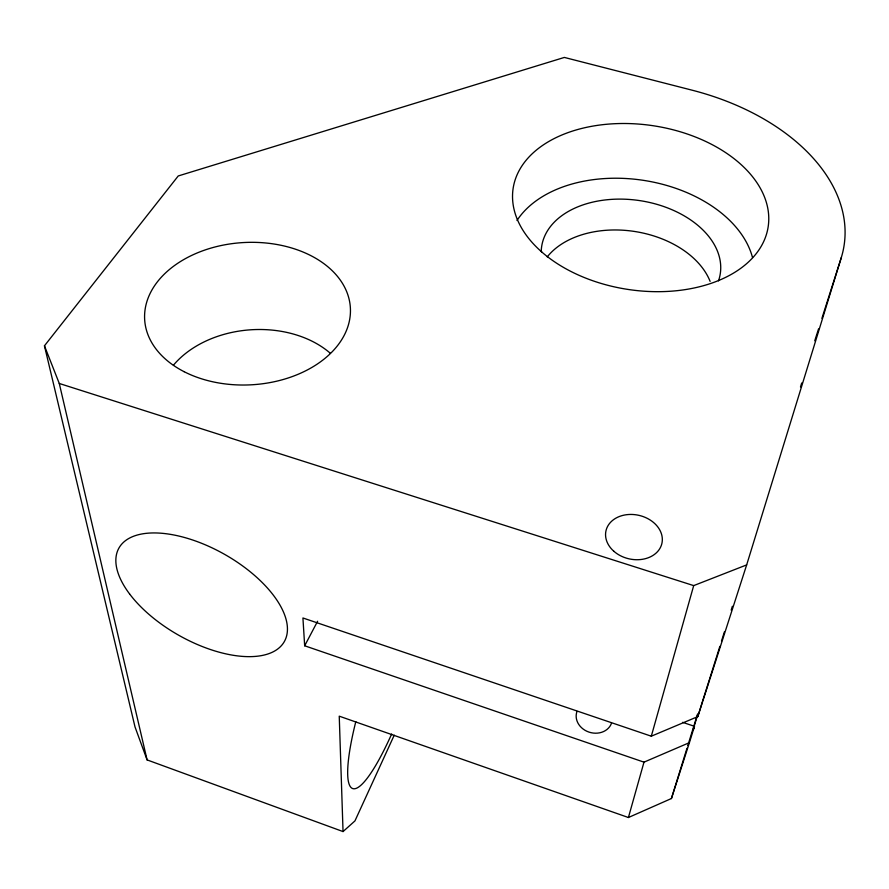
<?xml version="1.0" encoding="UTF-8"?>
<svg xmlns="http://www.w3.org/2000/svg" width="889" height="889" viewBox="0 0 889 889"><rect width="100%" height="100%" fill="white"/><g stroke="black" fill="none" stroke-linecap="round" stroke-linejoin="round"><path stroke-width="1.33" d="M693.653 728.069L693.076 730.314L694.465 726.313L682.63 722.335M643.992 762.151L304.671 645.781L302.927 617.977L651.304 736.203L697.809 716.601L746.66 564.904L841.272 257.666A205.637 132.35 8.5 0 0 692.12 90.189L564.359 57.429L178.233 175.966L44.45 345.81L135.017 726.946L147.085 759.906L343.043 831.571L339.242 716.167L628.412 817.513L643.992 762.151L689.419 742.648L694.465 726.313M651.304 736.203L693.698 585.607L746.66 564.904M693.998 726.913L697.654 714.756M697.809 716.601L702.521 701.332M800.489 386.959L801.711 382.992M628.412 817.513L671.417 798.533L686.986 748.249M687.797 745.604L697.632 713.834M731.18 610.11L732.369 606.276M716.967 655.571L719.857 646.347M721.512 641.08L724.402 631.846M709.889 678.063L716.556 656.893M702.921 700.065L709.466 679.385M814.757 340.754L818.547 328.886M821.914 318.329L841.272 257.666M671.417 798.533L689.419 742.648M394.238 735.181L354.944 820.914L343.043 831.571M304.671 645.781L317.606 621.244M44.45 345.81L59.274 383.47L693.698 585.607M59.274 383.47L147.085 759.906M516.998 220.483A124.293 82.744 8.7 0 1 644.225 180.467A124.293 82.744 8.7 0 1 752.494 257.477M541.223 251.565A90.334 60.096 8.7 0 1 641.658 200.914A90.334 60.096 8.7 0 1 718.512 280.846M173.444 365.179A96.701 70.353 -4 0 1 330.197 353.155M611.532 723.157A18.247 15.591 15.7 0 1 588.918 732.08A18.247 15.591 15.7 0 1 576.994 711.433M391.649 734.003A110.114 20.847 -70.9 0 1 352.755 788.576A110.114 20.847 -70.9 0 1 355.811 721.646M547.246 256.899A88.444 60.008 8.8 0 1 634.124 231.396A88.444 60.008 8.8 0 1 710.111 281.368M129.561 593.908A95.001 46.495 29.5 0 0 278.035 648.759A95.001 46.495 29.5 0 0 197.469 541.701A95.001 46.495 29.5 0 0 129.561 593.908M541.934 252.132A128.949 82.81 8.5 0 0 760.74 247.086A128.949 82.81 8.5 0 0 619.289 123.549A128.949 82.81 8.5 0 0 541.934 252.132M184.145 371.702A103.024 71.231 -3.2 0 0 349.455 320.618A103.024 71.231 -3.2 0 0 208.959 248.698A103.024 71.231 -3.2 0 0 184.145 371.702M613.721 551.147A28.67 22.303 12.7 0 0 661.316 545.424A28.67 22.303 12.7 0 0 626.801 514.675A28.67 22.303 12.7 0 0 613.721 551.147"/></g></svg>
